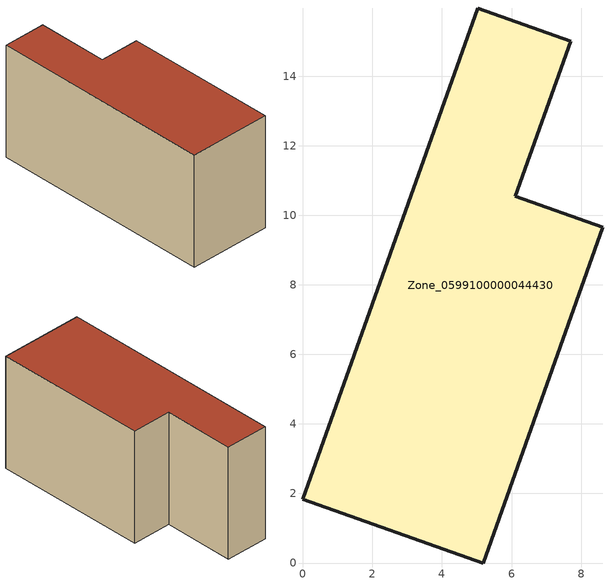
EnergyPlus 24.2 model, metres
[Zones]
Zone_0599100000044430
 floor ground (C_G): 0,1.84 5.03,15.96 7.7,15.01 6.11,10.54 8.62,9.65 5.19,0 z0.57
 wall outside (C_F): 5.03,15.96 0,1.84 5.19,0 8.62,9.65 6.11,10.54 7.7,15.01 5.03,15.96 z0.57:8.13
 roof outside (C_R): 0,1.84 5.19,0 8.62,9.65 6.11,10.54 7.7,15.01 5.03,15.96 z8.13
[BUILDING]
Pand.0599100000044430: North Axis=0; Terrain=City; Loads Convergence Tolerance Value=0.04; Temperature Convergence Tolerance Value=0.4; Solar Distribution=FullExterior; Maximum Number of Warmup Days=25; Minimum Number of Warmup Days=1
[Site:Location]
Rotterdam.The.Hague.AP_ZH_NLD Design_Conditions: Latitude=51.96; Longitude=4.45; Time Zone=1; Elevation=-4.5
[SITE:GROUNDTEMPERATURE:BUILDINGSURFACE]
18, 18, 18, 18, 18, 18, 18, 18, 18, 18, 18, 18
[MATERIAL] Thermal Absorptance=0.9; Solar Absorptance=0.7; Visible Absorptance=0.7
Name | Roughness | Thickness | Conductivity | Density | Specific Heat
G.TI.1975-1991 | MediumSmooth | 0.15 | 0.288461 | 540 | 1210
F.TI.1975-1991 | Rough | 0.3 | 0.230769 | 1920 | 840
R.TI.1975-1991 | MediumRough | 0.2 | 0.153846 | 1500 | 1000
[CONSTRUCTION]
C_G: G.TI.1975-1991
C_F: F.TI.1975-1991
C_R: R.TI.1975-1991
[ZONE]
Zone_0599100000044430: Type=1; Multiplier=1; Ceiling Height=Autocalculate; Volume=Autocalculate; Floor Area=autocalculate; Part of Total Floor Area=Yes
[ZONEINFILTRATION:DESIGNFLOWRATE]
Infil_Zone_0599100000044430: Zone or ZoneList or Space or SpaceList=Zone_0599100000044430; Schedule=AlwaysOn; Design Flow Rate Calculation Method=Flow/Area; Flow Rate per Floor Area=0.003; Constant Term Coefficient=1; Temperature Term Coefficient=0; Velocity Term Coefficient=0; Velocity Squared Term Coefficient=0
[HVACTEMPLATE:ZONE:IDEALLOADSAIRSYSTEM]
Zone_0599100000044430: Maximum Heating Supply Air Temperature=50; Minimum Cooling Supply Air Temperature=13; Maximum Heating Supply Air Humidity Ratio=0.0156; Minimum Cooling Supply Air Humidity Ratio=0.0077; Heating Limit=NoLimit; Cooling Limit=NoLimit; Dehumidification Control Type=ConstantSensibleHeatRatio; Cooling Sensible Heat Ratio=0.7; Dehumidification Setpoint=60; Humidification Control Type=None; Humidification Setpoint=30; Outdoor Air Method=None; Outdoor Air Flow Rate per Person=0.00944; Outdoor Air Flow Rate per Zone Floor Area=0; Outdoor Air Flow Rate per Zone=0; Demand Controlled Ventilation Type=None; Outdoor Air Economizer Type=NoEconomizer; Heat Recovery Type=None; Sensible Heat Recovery Effectiveness=0.7; Latent Heat Recovery Effectiveness=0.65
[ZONECONTROL:THERMOSTAT]
ThermostatControl_Zone_0599100000044430: Zone or ZoneList=Zone_0599100000044430; Control Type Schedule=DualSetpointControlType; Control 1=Thermostat_Zone_0599100000044430; Temperature Difference Between Cutout And Setpoint=0
[THERMOSTATSETPOINT:DUALSETPOINT]
Thermostat_Zone_0599100000044430: Heating Setpoint Temperature Schedule=HeatingSetpoint_Zone_0599100000044430; Cooling Setpoint Temperature Schedule=CoolingSetpoint_Zone_0599100000044430
[SCHEDULE:COMPACT]
HeatingSetpoint_Zone_0599100000044430: Through: 12/31, For: AllDays, Until: 24:00, 21
CoolingSetpoint_Zone_0599100000044430: Through: 12/31, For: AllDays, Until: 24:00, 24
DualSetpointControlType: Through: 12/31, For: AllDays, Until: 24:00, 4
AlwaysOn: Through: 12/31, For: AllDays, Until: 24:00, 1
